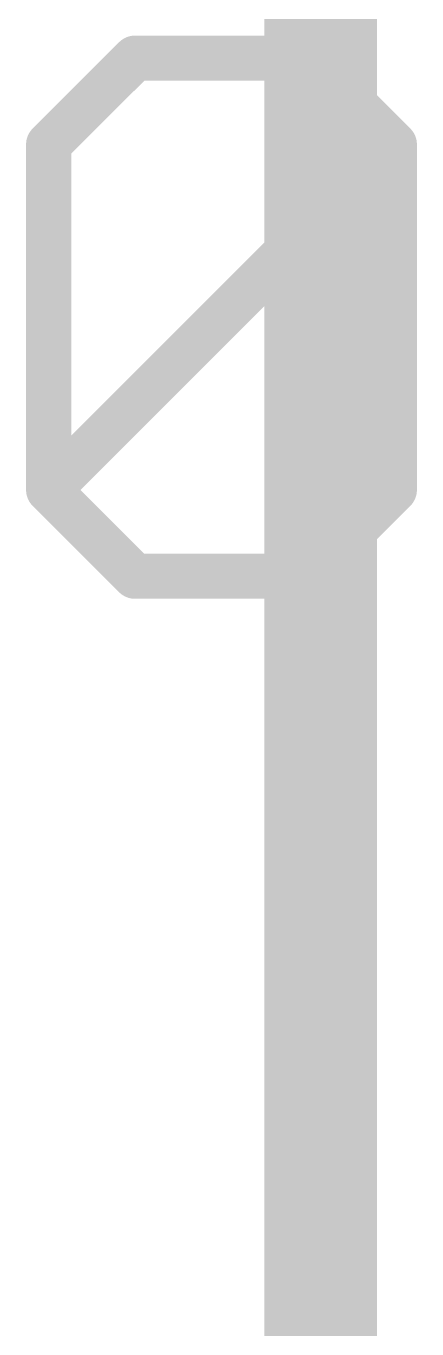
# Model space of a CAD drawing. Extents: x -1.8 to 15.6, y -0.3 to 28.3.
# Drawn here: x 14.576 to 15.457, y 8.172 to 11.112 of the extents above; entities that cross this region are included whole.
import ezdxf

# ---------------------------------------------------------------- set-up
doc = ezdxf.new("R2010")
doc.units = 0
for name, color, linetype in [('1', 12, 'CONTINUOUS'), ('16', 132, 'CONTINUOUS'), ('20', 53, 'CONTINUOUS'), ('27', 253, 'CONTINUOUS')]:
    doc.layers.add(name, color=color, linetype=linetype)

msp = doc.modelspace()

# ---------------------------------------------------------------- linework, layer by layer
at = {"layer": '1', "const_width": 0.254}
msp.add_lwpolyline([(15.24, 0), (15.24, 27.94)], dxfattribs=at)
at = {"layer": '16', "const_width": 0.254}
msp.add_lwpolyline([(15.24, 0), (15.24, 27.94)], dxfattribs=at)
at = {"layer": '20', "const_width": 0.2032}
msp.add_lwpolyline([(15.24, 0), (15.24, 27.94)], dxfattribs=at)
at = {"layer": '27', "const_width": 0.1016}
for points in [[(14.6266, 10.8453), (14.8215, 11.0402)], [(14.8215, 11.0402), (15.2113, 11.0402)], [(15.2113, 11.0402), (15.4062, 10.8453)], [(14.6266, 10.0657), (14.6266, 10.8453)], [(14.6266, 10.0657), (15.4062, 10.8453)], [(15.4062, 10.8453), (15.4062, 10.0657)], [(14.8215, 9.8708), (14.6266, 10.0657)], [(15.4062, 10.0657), (15.2113, 9.8708)], [(15.2113, 9.8708), (14.8215, 9.8708)]]:
    msp.add_lwpolyline(points, dxfattribs=at)
at = {"layer": '27', "const_width": 0.0508}
for points in [[(14.8215, 11.0656, 1), (14.8215, 11.0148)], [(14.8394, 11.0222, 1), (14.8035, 11.0582)], [(15.2292, 11.0582, 1), (15.1933, 11.0222)], [(15.2113, 11.0148, 1), (15.2113, 11.0656)], [(14.6086, 10.8633, 1), (14.6445, 10.8273)], [(14.652, 10.8453, 1), (14.6012, 10.8453)], [(15.4316, 10.8453, 1), (15.3808, 10.8453)], [(15.4241, 10.8273, 1), (15.3882, 10.8633)], [(15.3882, 10.8273, 1), (15.4241, 10.8633)], [(14.6445, 10.0837, 1), (14.6086, 10.0477)], [(15.4241, 10.0477, 1), (15.3882, 10.0837)], [(14.6086, 10.0837, 1), (14.6445, 10.0477)], [(14.6012, 10.0657, 1), (14.652, 10.0657)], [(15.3808, 10.0657, 1), (15.4316, 10.0657)], [(14.8215, 9.8962, 1), (14.8215, 9.8454)], [(14.8035, 9.8528, 1), (14.8394, 9.8888)], [(15.1933, 9.8888, 1), (15.2292, 9.8528)], [(15.2113, 9.8454, 1), (15.2113, 9.8962)]]:
    msp.add_lwpolyline(points, format="xyb", dxfattribs=at)

doc.saveas('drawing.dxf')
